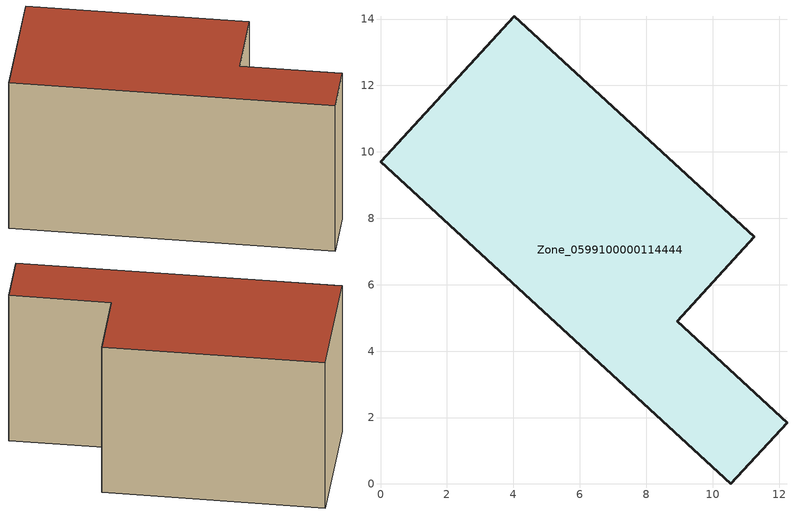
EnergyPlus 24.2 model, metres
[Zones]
Zone_0599100000114444
 floor ground (C_G): 0,9.7 4.03,14.09 11.25,7.44 8.93,4.9 12.24,1.85 10.54,0 z0
 wall outside (C_F): 10.54,0 12.24,1.85 8.93,4.9 11.25,7.44 4.03,14.09 0,9.7 10.54,0 z0:7.68
 roof outside (C_R): 4.03,14.09 0,9.7 10.54,0 12.24,1.85 8.93,4.9 11.25,7.44 z7.68
[BUILDING]
Pand.0599100000114444: North Axis=0; Terrain=City; Loads Convergence Tolerance Value=0.04; Temperature Convergence Tolerance Value=0.4; Solar Distribution=FullExterior; Maximum Number of Warmup Days=25; Minimum Number of Warmup Days=1
[Site:Location]
Rotterdam.The.Hague.AP_ZH_NLD Design_Conditions: Latitude=51.96; Longitude=4.45; Time Zone=1; Elevation=-4.5
[SITE:GROUNDTEMPERATURE:BUILDINGSURFACE]
18, 18, 18, 18, 18, 18, 18, 18, 18, 18, 18, 18
[MATERIAL] Thermal Absorptance=0.9; Solar Absorptance=0.7; Visible Absorptance=0.7
Name | Roughness | Thickness | Conductivity | Density | Specific Heat
G.TC.1975-1991 | MediumSmooth | 0.15 | 0.288461 | 540 | 1210
F.TC.1975-1991 | Rough | 0.3 | 0.230769 | 1920 | 840
R.TC.1975-1991 | MediumRough | 0.2 | 0.153846 | 1500 | 1000
[CONSTRUCTION]
C_G: G.TC.1975-1991
C_F: F.TC.1975-1991
C_R: R.TC.1975-1991
[ZONE]
Zone_0599100000114444: Type=1; Multiplier=1; Ceiling Height=Autocalculate; Volume=Autocalculate; Floor Area=autocalculate; Part of Total Floor Area=Yes
[ZONEINFILTRATION:DESIGNFLOWRATE]
Infil_Zone_0599100000114444: Zone or ZoneList or Space or SpaceList=Zone_0599100000114444; Schedule=AlwaysOn; Design Flow Rate Calculation Method=Flow/Area; Flow Rate per Floor Area=0.003; Constant Term Coefficient=1; Temperature Term Coefficient=0; Velocity Term Coefficient=0; Velocity Squared Term Coefficient=0
[HVACTEMPLATE:ZONE:IDEALLOADSAIRSYSTEM]
Zone_0599100000114444: Maximum Heating Supply Air Temperature=50; Minimum Cooling Supply Air Temperature=13; Maximum Heating Supply Air Humidity Ratio=0.0156; Minimum Cooling Supply Air Humidity Ratio=0.0077; Heating Limit=NoLimit; Cooling Limit=NoLimit; Dehumidification Control Type=ConstantSensibleHeatRatio; Cooling Sensible Heat Ratio=0.7; Dehumidification Setpoint=60; Humidification Control Type=None; Humidification Setpoint=30; Outdoor Air Method=None; Outdoor Air Flow Rate per Person=0.00944; Outdoor Air Flow Rate per Zone Floor Area=0; Outdoor Air Flow Rate per Zone=0; Demand Controlled Ventilation Type=None; Outdoor Air Economizer Type=NoEconomizer; Heat Recovery Type=None; Sensible Heat Recovery Effectiveness=0.7; Latent Heat Recovery Effectiveness=0.65
[ZONECONTROL:THERMOSTAT]
ThermostatControl_Zone_0599100000114444: Zone or ZoneList=Zone_0599100000114444; Control Type Schedule=DualSetpointControlType; Control 1=Thermostat_Zone_0599100000114444; Temperature Difference Between Cutout And Setpoint=0
[THERMOSTATSETPOINT:DUALSETPOINT]
Thermostat_Zone_0599100000114444: Heating Setpoint Temperature Schedule=HeatingSetpoint_Zone_0599100000114444; Cooling Setpoint Temperature Schedule=CoolingSetpoint_Zone_0599100000114444
[SCHEDULE:COMPACT]
HeatingSetpoint_Zone_0599100000114444: Through: 12/31, For: AllDays, Until: 24:00, 21
CoolingSetpoint_Zone_0599100000114444: Through: 12/31, For: AllDays, Until: 24:00, 24
DualSetpointControlType: Through: 12/31, For: AllDays, Until: 24:00, 4
AlwaysOn: Through: 12/31, For: AllDays, Until: 24:00, 1
